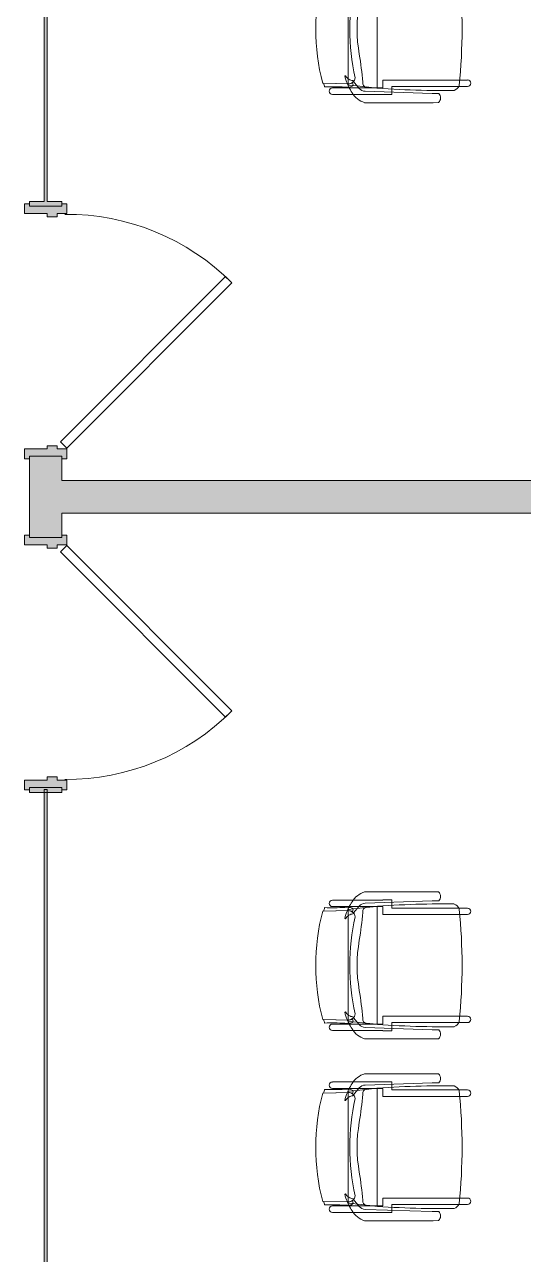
# Model space of a CAD drawing. Header units: inches. Extents: x 0 to 2535, y 0 to 2052.
# Drawn here: x 2301.1 to 2378, y 1148.9 to 1338.3 of the extents above; entities that cross this region are included whole.
import ezdxf

# ---------------------------------------------------------------- set-up
doc = ezdxf.new("R2010")
doc.units = ezdxf.units.IN
doc.header["$MEASUREMENT"] = 0
for name, color, linetype, lineweight in [('A-DOOR', 31, 'Continuous', 13), ('A-WALL-PATT', 111, 'Continuous', 13), ('I-FURN', 30, 'Continuous', 9), ('I-WALL', 2, 'Continuous', 13)]:
    doc.layers.add(name, color=color, linetype=linetype, lineweight=lineweight)

# ---------------------------------------------------------------- blocks, each defined once
blk = doc.blocks.new('Door - Single - Solid Door-6977524-Level 07  POWER _ SIGNAL')
at = {"layer": 'A-DOOR'}
h = blk.add_hatch(color=250, dxfattribs=at)
h.paths.add_polyline_path([(-15.63, -2.59), (-15.63, -3.34), (-14.13, -3.34), (-14.13, -1.84), (-13.63, -1.84), (-13.63, -0.34), (-14.13, -0.34), (-14.13, 3.16), (-15.63, 3.16), (-15.63, 2.41), (-15.26, 2.41), (-15.26, -2.59)], flags=0)
h.paths.add_polyline_path([(21.62, -1.84), (22.12, -1.84), (22.12, -3.34), (23.62, -3.34), (23.62, -2.59), (23.24, -2.59), (23.24, 2.41), (23.62, 2.41), (23.62, 3.16), (22.12, 3.16), (22.12, -0.34), (21.62, -0.34), (21.62, -1.51)], flags=0)
at = {"layer": 'A-DOOR', "color": 8, "lineweight": 20}
for p, q in [((-15.63, 3.16), (-14.13, 3.16)), ((-15.63, 2.41), (-15.63, 3.16)), ((-14.13, 3.16), (-14.13, -0.34)), ((22.12, 3.16), (23.62, 3.16)), ((22.12, -0.34), (22.12, 3.16)), ((23.62, 3.16), (23.62, 2.41)), ((-14.13, -0.34), (-13.63, -0.34)), ((-14.13, -1.84), (-14.13, -3.34)), ((-13.63, -1.84), (-14.13, -1.84)), ((-13.63, -0.34), (-13.63, -1.84)), ((21.62, -0.34), (22.12, -0.34)), ((21.62, -1.84), (21.62, -0.34)), ((22.12, -1.84), (21.62, -1.84)), ((22.12, -3.34), (22.12, -1.84)), ((-15.63, -3.34), (-15.63, -2.59)), ((-14.13, -3.34), (-15.63, -3.34)), ((-13.03, -2.37), (-14.01, -3.34)), ((-14.01, -3.34), (11.45, -28.79)), ((12.42, -27.82), (-13.03, -2.37)), ((23.62, -3.34), (22.12, -3.34)), ((23.62, -2.59), (23.62, -3.34)), ((11.45, -28.79), (12.42, -27.82))]:
    blk.add_line(p, q, dxfattribs=at)
at = {"layer": 'A-DOOR', "lineweight": 9}
blk.add_arc((-14.01, -3.34), 36, 315, 0.5, dxfattribs=at)
blk = doc.blocks.new('Door - Single - Solid Door-V2-Level 07  POWER _ SIGNAL')
at = {"layer": 'A-DOOR'}
h = blk.add_hatch(color=250, dxfattribs=at)
h.paths.add_polyline_path([(23.62, 3.34), (22.12, 3.34), (22.12, 1.84), (21.62, 1.84), (21.62, 0.34), (22.12, 0.34), (22.12, -3.16), (23.62, -3.16), (23.62, -2.41), (23.24, -2.41), (23.24, 2.59), (23.62, 2.59), (23.62, 2.84)], flags=0)
h.paths.add_polyline_path([(-13.63, 0.34), (-13.63, 1.84), (-14.13, 1.84), (-14.13, 3.34), (-15.63, 3.34), (-15.63, 2.59), (-15.26, 2.59), (-15.26, -2.41), (-15.63, -2.41), (-15.63, -3.16), (-14.13, -3.16), (-14.13, 0.34)], flags=0)
at = {"layer": 'A-DOOR', "color": 8, "lineweight": 20}
for p, q in [((-14.01, 3.34), (11.45, 28.79)), ((11.45, 28.79), (12.42, 27.82)), ((12.42, 27.82), (-13.03, 2.37)), ((-15.63, 3.34), (-15.63, 2.59)), ((-14.13, 3.34), (-15.63, 3.34)), ((-14.13, 1.84), (-14.13, 3.34)), ((-13.03, 2.37), (-14.01, 3.34)), ((23.62, 3.34), (22.12, 3.34)), ((22.12, 3.34), (22.12, 1.84)), ((23.62, 2.59), (23.62, 3.34)), ((-13.63, 1.84), (-14.13, 1.84)), ((-14.13, -3.16), (-14.13, 0.34)), ((-14.13, 0.34), (-13.63, 0.34)), ((-13.63, 0.34), (-13.63, 1.84)), ((22.12, 1.84), (21.62, 1.84)), ((21.62, 1.84), (21.62, 0.34)), ((21.62, 0.34), (22.12, 0.34)), ((22.12, 0.34), (22.12, -3.16)), ((-15.63, -2.41), (-15.63, -3.16)), ((-15.63, -3.16), (-14.13, -3.16)), ((22.12, -3.16), (23.62, -3.16)), ((23.62, -3.16), (23.62, -2.41))]:
    blk.add_line(p, q, dxfattribs=at)
at = {"layer": 'A-DOOR', "lineweight": 9}
blk.add_arc((-14.01, 3.34), 36, 359.5, 45, dxfattribs=at)
blk = doc.blocks.new('F-Haworth_Chair_X99-Seminar - X99 Seminar Chair with Glides-V43-Level 07  POWER _ SIGNAL')
at = {"layer": 'I-FURN'}
for p, q in [((-8.82, 9.44), (-8.82, 10.78)), ((-7.83, 10.78), (-7.83, 9.57)), ((-7.83, 9.57), (-7.83, -2.27)), ((7.83, 9.57), (7.83, 10.78)), ((7.83, -2.27), (7.83, 9.57)), ((8.82, 10.78), (8.82, 9.44)), ((-8.82, -0.89), (-8.82, 9.44)), ((8.82, 9.44), (8.82, -0.89)), ((-11.32, 5.48), (-11.3, 6.32)), ((-9.92, 6.36), (-9.92, 5.36)), ((9.92, 5.36), (9.92, 6.36)), ((11.3, 6.32), (11.32, 5.48)), ((-11.32, -5.06), (-11.32, 5.48)), ((-9.92, 5.36), (-9.57, -4.97)), ((9.57, -4.97), (9.92, 5.36)), ((11.32, 5.48), (11.32, -5.06)), ((-10.07, -0.89), (-9.71, -0.89)), ((-10.07, -2.27), (-10.07, -0.89)), ((-9.71, -0.89), (-9.2, -0.89)), ((-9.2, -0.89), (-8.82, -0.89)), ((8.82, -0.89), (9.2, -0.89)), ((9.2, -0.89), (9.71, -0.89)), ((9.71, -0.89), (10.07, -0.89)), ((10.07, -0.89), (10.07, -2.27)), ((-10.04, -2.27), (-10.07, -2.27)), ((-10.04, -4.99), (-10.04, -2.27)), ((-9.07, -3.12), (9.07, -3.12)), ((-9.07, -3.2), (-9.07, -3.12)), ((-8.9, -4.8), (-9.07, -3.2)), ((-9.04, -2.27), (-9.04, -3.12)), ((-7.83, -2.27), (-9.04, -2.27)), ((-9.04, -3.12), (-9.04, -3.43)), ((-9.04, -3.43), (-9.04, -3.62)), ((-9.04, -3.62), (-9.04, -5.99)), ((9.04, -2.27), (7.83, -2.27)), ((9.07, -3.2), (8.9, -4.8)), ((9.04, -3.12), (9.04, -2.27)), ((9.04, -3.43), (9.04, -3.12)), ((9.04, -3.62), (9.04, -3.43)), ((9.04, -5.99), (9.04, -3.62)), ((9.07, -3.12), (9.07, -3.2)), ((10.04, -2.27), (10.04, -4.99)), ((10.07, -2.27), (10.04, -2.27)), ((-10.04, -6.81), (-10.04, -5)), ((-8.88, -4.99), (-8.89, -4.91)), ((-8.75, -6.22), (-8.88, -4.99)), ((8.88, -4.99), (8.75, -6.22)), ((8.89, -4.91), (8.88, -4.99)), ((10.04, -5), (10.04, -6.81)), ((-10.04, -10.02), (-10.04, -6.81)), ((-9.13, -5.92), (-8.07, -6.77)), ((-9.04, -5.99), (-9.04, -7.4)), ((-9.04, -7.4), (-9.04, -10.02)), ((-8.68, -6.87), (-8.75, -6.22)), ((-8.62, -7.42), (-8.68, -6.87)), ((-8.6, -7.6), (-8.62, -7.43)), ((-8.61, -6.81), (-8.23, -6.95)), ((-8.42, -7.57), (-8.34, -11.37)), ((-8.34, -11.52), (-8.42, -7.57)), ((-8.03, -6.81), (-7.95, -6.87)), ((7.95, -6.87), (8.03, -6.81)), ((8.07, -6.77), (9.13, -5.92)), ((8.23, -6.95), (8.61, -6.81)), ((8.34, -11.37), (8.42, -7.57)), ((8.42, -7.57), (8.34, -11.52)), ((8.62, -7.43), (8.6, -7.6)), ((8.68, -6.87), (8.62, -7.42)), ((8.75, -6.22), (8.68, -6.87)), ((9.04, -7.4), (9.04, -5.99)), ((9.04, -10.02), (9.04, -7.4)), ((10.04, -6.81), (10.04, -10.02)), ((-8.49, -7.6), (-8.56, -7.6)), ((-7.65, -7.6), (-8.4, -7.6)), ((7.65, -7.6), (-7.65, -7.6)), ((-7.18, -7.99), (-7.21, -8.13)), ((7.21, -8.13), (7.18, -7.99)), ((8.4, -7.6), (7.65, -7.6)), ((8.56, -7.6), (8.49, -7.6))]:
    blk.add_line(p, q, dxfattribs=at)
for centre, radius, start, end in [((-8.21, 8.28), 1.31, 110.0433, 159.9567), ((-8.32, 10.78), 0.495, 0, 180), ((0, -75.01), 84.96, 84.1475, 95.8525), ((8.32, 10.78), 0.495, 0, 180), ((8.21, 8.28), 1.31, 20.0433, 69.9567), ((144.06, 7.32), 153.52, 179.4749, 184.5213), ((-144.06, 7.32), 153.52, 355.4787, 0.5251), ((-10.58, 5.68), 0.956, 45.8901, 138.1099), ((10.58, 5.68), 0.956, 41.8901, 134.1099), ((-7.87, -3.92), 3.63, 198.1789, 238.0478), ((-8.18, -4.9), 1.39, 182.8013, 227.1078), ((-8.24, -4.59), 0.763, 194.2338, 275.7662), ((-11.32, -48.08), 42.84, 79.9767, 85.7699), ((11.32, -48.08), 42.84, 94.2301, 100.0233), ((8.24, -4.59), 0.763, 264.2338, 345.7662), ((8.18, -4.9), 1.39, 312.8922, 357.1987), ((7.87, -3.92), 3.63, 301.9522, 341.8211), ((-4.71, 1.15), 9.61, 238.0478, 243.9964), ((-5.2, -7.86), 3.74, 170.0936, 184.0143), ((-4.71, 1.15), 9.61, 243.9964, 246.4906), ((-8.28, -7.33), 0.613, 122.5427, 170.0936), ((-7.37, -7.55), 1.05, 95.9554, 181.1786), ((-7.37, -7.55), 1.05, 145.2002, 181.1786), ((-6.55, -6.76), 1.38, 185.0878, 212.4248), ((-6.55, -6.76), 1.38, 214.0187, 242.9497), ((0, 26.49), 33.83, 257.2285, 282.7715), ((0, 15.97), 22.19, 259.9767, 280.0233), ((6.55, -6.76), 1.38, 297.0503, 325.9813), ((7.37, -7.55), 1.05, 358.8214, 84.0446), ((6.55, -6.76), 1.38, 327.5752, 354.9122), ((7.37, -7.55), 1.05, 358.8214, 34.7998), ((4.71, 1.15), 9.61, 293.5094, 296.0036), ((8.28, -7.33), 0.613, 9.9064, 57.4573), ((5.2, -7.86), 3.74, 355.9857, 9.9064), ((4.71, 1.15), 9.61, 296.0036, 301.9522), ((-36.06, -10.03), 27.2, 357.4882, 4.0143), ((-4.71, 1.15), 9.61, 246.6393, 247.073), ((-4.71, 1.15), 9.61, 247.2631, 254.9334), ((4.71, 1.15), 9.61, 285.0666, 292.7369), ((4.71, 1.15), 9.61, 292.927, 293.3607), ((36.06, -10.03), 27.2, 175.9857, 182.5118), ((-9.54, -10.02), 0.498, 180, 0), ((0, 20.73), 33.17, 254.4478, 255.4234), ((0, 20.73), 33.17, 284.5766, 285.5522), ((9.54, -10.02), 0.498, 180, 0), ((0, 20.29), 32.89, 255.304, 284.6925)]:
    blk.add_arc(centre, radius, start, end, dxfattribs=at)
blk = doc.blocks.new('F-Haworth_Chair_X99-Seminar - X99 Seminar Chair with Glides-V60-Level 07  POWER _ SIGNAL')
at = {"layer": 'I-FURN'}
for p, q in [((-8.34, 11.52), (-8.42, 7.57)), ((-8.42, 7.57), (-8.34, 11.37)), ((8.42, 7.57), (8.34, 11.52)), ((8.34, 11.37), (8.42, 7.57)), ((-10.04, 10.02), (-10.04, 6.81)), ((-9.04, 7.4), (-9.04, 10.02)), ((9.04, 10.02), (9.04, 7.4)), ((10.04, 6.81), (10.04, 10.02)), ((-8.6, 7.6), (-8.62, 7.43)), ((-8.49, 7.6), (-8.56, 7.6)), ((-7.65, 7.6), (-8.4, 7.6)), ((7.65, 7.6), (-7.65, 7.6)), ((-7.18, 7.99), (-7.21, 8.13)), ((7.21, 8.13), (7.18, 7.99)), ((8.4, 7.6), (7.65, 7.6)), ((8.56, 7.6), (8.49, 7.6)), ((8.62, 7.43), (8.6, 7.6)), ((-10.04, 6.81), (-10.04, 5)), ((-9.13, 5.92), (-8.07, 6.77)), ((-9.04, 5.99), (-9.04, 7.4)), ((-9.04, 3.62), (-9.04, 5.99)), ((-8.75, 6.22), (-8.88, 4.99)), ((-8.68, 6.87), (-8.75, 6.22)), ((-8.62, 7.42), (-8.68, 6.87)), ((-8.61, 6.81), (-8.23, 6.95)), ((-8.03, 6.81), (-7.95, 6.87)), ((7.95, 6.87), (8.03, 6.81)), ((8.07, 6.77), (9.13, 5.92)), ((8.23, 6.95), (8.61, 6.81)), ((8.68, 6.87), (8.62, 7.42)), ((8.75, 6.22), (8.68, 6.87)), ((8.88, 4.99), (8.75, 6.22)), ((9.04, 7.4), (9.04, 5.99)), ((9.04, 5.99), (9.04, 3.62)), ((10.04, 5), (10.04, 6.81)), ((-11.32, 5.06), (-11.32, -5.48)), ((-10.04, 4.99), (-10.04, 2.27)), ((-9.92, -5.36), (-9.57, 4.97)), ((-8.9, 4.8), (-9.07, 3.2)), ((-8.88, 4.99), (-8.89, 4.91)), ((8.89, 4.91), (8.88, 4.99)), ((9.07, 3.2), (8.9, 4.8)), ((9.57, 4.97), (9.92, -5.36)), ((10.04, 2.27), (10.04, 4.99)), ((11.32, -5.48), (11.32, 5.06)), ((-10.04, 2.27), (-10.07, 2.27)), ((-10.07, 2.27), (-10.07, 0.89)), ((-9.07, 3.2), (-9.07, 3.12)), ((-9.07, 3.12), (9.07, 3.12)), ((-9.04, 3.43), (-9.04, 3.62)), ((-9.04, 3.12), (-9.04, 3.43)), ((-9.04, 2.27), (-9.04, 3.12)), ((-7.83, 2.27), (-9.04, 2.27)), ((-7.83, -9.57), (-7.83, 2.27)), ((9.04, 2.27), (7.83, 2.27)), ((7.83, 2.27), (7.83, -9.57)), ((9.04, 3.62), (9.04, 3.43)), ((9.04, 3.43), (9.04, 3.12)), ((9.04, 3.12), (9.04, 2.27)), ((9.07, 3.12), (9.07, 3.2)), ((10.07, 2.27), (10.04, 2.27)), ((10.07, 0.89), (10.07, 2.27)), ((-10.07, 0.89), (-9.71, 0.89)), ((-9.71, 0.89), (-9.2, 0.89)), ((-9.2, 0.89), (-8.82, 0.89)), ((-8.82, 0.89), (-8.82, -9.44)), ((8.82, 0.89), (9.2, 0.89)), ((8.82, -9.44), (8.82, 0.89)), ((9.2, 0.89), (9.71, 0.89)), ((9.71, 0.89), (10.07, 0.89)), ((-11.32, -5.48), (-11.3, -6.32)), ((-9.92, -6.36), (-9.92, -5.36)), ((9.92, -5.36), (9.92, -6.36)), ((11.3, -6.32), (11.32, -5.48)), ((-8.82, -9.44), (-8.82, -10.78)), ((8.82, -10.78), (8.82, -9.44)), ((-7.83, -10.78), (-7.83, -9.57)), ((7.83, -9.57), (7.83, -10.78))]:
    blk.add_line(p, q, dxfattribs=at)
for centre, radius, start, end in [((0, -20.73), 33.17, 104.5766, 105.5522), ((0, -20.29), 32.89, 75.3075, 104.696), ((0, -20.73), 33.17, 74.4478, 75.4234), ((-9.54, 10.02), 0.498, 360, 180), ((-36.06, 10.03), 27.2, 355.9857, 2.5118), ((36.06, 10.03), 27.2, 177.4882, 184.0143), ((9.54, 10.02), 0.498, 360, 180), ((-5.2, 7.86), 3.74, 175.9857, 189.9064), ((-4.71, -1.15), 9.61, 113.5094, 116.0036), ((-4.71, -1.15), 9.61, 112.927, 113.3607), ((-4.71, -1.15), 9.61, 105.0666, 112.7369), ((-6.55, 6.76), 1.38, 117.0503, 145.9813), ((6.55, 6.76), 1.38, 34.0187, 62.9497), ((4.71, -1.15), 9.61, 67.2631, 74.9334), ((4.71, -1.15), 9.61, 66.6393, 67.073), ((4.71, -1.15), 9.61, 63.9964, 66.4906), ((5.2, 7.86), 3.74, 350.0936, 4.0143), ((-7.87, 3.92), 3.63, 121.9522, 161.8211), ((-4.71, -1.15), 9.61, 116.0036, 121.9522), ((-8.18, 4.9), 1.39, 132.8922, 177.1987), ((-8.28, 7.33), 0.613, 189.9064, 237.4573), ((-7.37, 7.55), 1.05, 178.8214, 214.7998), ((-7.37, 7.55), 1.05, 178.8214, 264.0446), ((-11.32, 48.08), 42.84, 274.2301, 280.0233), ((-6.55, 6.76), 1.38, 147.5752, 174.9122), ((0, -26.49), 33.83, 77.2285, 102.7715), ((0, -15.97), 22.19, 79.9767, 100.0233), ((11.32, 48.08), 42.84, 259.9767, 265.7699), ((7.37, 7.55), 1.05, 275.9554, 1.1786), ((6.55, 6.76), 1.38, 5.0878, 32.4248), ((7.37, 7.55), 1.05, 325.2002, 1.1786), ((8.28, 7.33), 0.613, 302.5427, 350.0936), ((4.71, -1.15), 9.61, 58.0478, 63.9964), ((8.18, 4.9), 1.39, 2.8013, 47.1078), ((7.87, 3.92), 3.63, 18.1789, 58.0478), ((144.06, -7.32), 153.52, 175.4787, 180.5251), ((-8.24, 4.59), 0.763, 84.2338, 165.7662), ((8.24, 4.59), 0.763, 14.2338, 95.7662), ((-144.06, -7.32), 153.52, 359.4749, 4.5213), ((-10.58, -5.68), 0.956, 221.8901, 314.1099), ((10.58, -5.68), 0.956, 225.8901, 318.1099), ((-8.21, -8.28), 1.31, 200.0433, 249.9567), ((8.21, -8.28), 1.31, 290.0433, 339.9567), ((-8.32, -10.78), 0.495, 180, 360), ((0, 75.01), 84.96, 264.1475, 275.8525), ((8.32, -10.78), 0.495, 180, 360)]:
    blk.add_arc(centre, radius, start, end, dxfattribs=at)
blk = doc.blocks.new('F-Haworth_Chair_X99-Seminar - X99 Seminar Chair with Glides-V61-Level 07  POWER _ SIGNAL')
at = {"layer": 'I-FURN'}
for p, q in [((-8.34, 11.52), (-8.42, 7.57)), ((-8.42, 7.57), (-8.34, 11.37)), ((8.42, 7.57), (8.34, 11.52)), ((8.34, 11.37), (8.42, 7.57)), ((-10.04, 10.02), (-10.04, 6.81)), ((-9.04, 7.4), (-9.04, 10.02)), ((9.04, 10.02), (9.04, 7.4)), ((10.04, 6.81), (10.04, 10.02)), ((-8.6, 7.6), (-8.62, 7.43)), ((-8.49, 7.6), (-8.56, 7.6)), ((-7.65, 7.6), (-8.4, 7.6)), ((7.65, 7.6), (-7.65, 7.6)), ((-7.18, 7.99), (-7.21, 8.13)), ((7.21, 8.13), (7.18, 7.99)), ((8.4, 7.6), (7.65, 7.6)), ((8.56, 7.6), (8.49, 7.6)), ((8.62, 7.43), (8.6, 7.6)), ((-10.04, 6.81), (-10.04, 5)), ((-9.13, 5.92), (-8.07, 6.77)), ((-9.04, 5.99), (-9.04, 7.4)), ((-9.04, 3.62), (-9.04, 5.99)), ((-8.75, 6.22), (-8.88, 4.99)), ((-8.68, 6.87), (-8.75, 6.22)), ((-8.62, 7.42), (-8.68, 6.87)), ((-8.61, 6.81), (-8.23, 6.95)), ((-8.03, 6.81), (-7.95, 6.87)), ((7.95, 6.87), (8.03, 6.81)), ((8.07, 6.77), (9.13, 5.92)), ((8.23, 6.95), (8.61, 6.81)), ((8.68, 6.87), (8.62, 7.42)), ((8.75, 6.22), (8.68, 6.87)), ((8.88, 4.99), (8.75, 6.22)), ((9.04, 7.4), (9.04, 5.99)), ((9.04, 5.99), (9.04, 3.62)), ((10.04, 5), (10.04, 6.81)), ((-11.32, 5.06), (-11.32, -5.48)), ((-10.04, 4.99), (-10.04, 2.27)), ((-9.92, -5.36), (-9.57, 4.97)), ((-8.9, 4.8), (-9.07, 3.2)), ((-8.88, 4.99), (-8.89, 4.91)), ((8.89, 4.91), (8.88, 4.99)), ((9.07, 3.2), (8.9, 4.8)), ((9.57, 4.97), (9.92, -5.36)), ((10.04, 2.27), (10.04, 4.99)), ((11.32, -5.48), (11.32, 5.06)), ((-10.04, 2.27), (-10.07, 2.27)), ((-10.07, 2.27), (-10.07, 0.89)), ((-9.07, 3.2), (-9.07, 3.12)), ((-9.07, 3.12), (9.07, 3.12)), ((-9.04, 3.43), (-9.04, 3.62)), ((-9.04, 3.12), (-9.04, 3.43)), ((-9.04, 2.27), (-9.04, 3.12)), ((-7.83, 2.27), (-9.04, 2.27)), ((-7.83, -9.57), (-7.83, 2.27)), ((9.04, 2.27), (7.83, 2.27)), ((7.83, 2.27), (7.83, -9.57)), ((9.04, 3.62), (9.04, 3.43)), ((9.04, 3.43), (9.04, 3.12)), ((9.04, 3.12), (9.04, 2.27)), ((9.07, 3.12), (9.07, 3.2)), ((10.07, 2.27), (10.04, 2.27)), ((10.07, 0.89), (10.07, 2.27)), ((-10.07, 0.89), (-9.71, 0.89)), ((-9.71, 0.89), (-9.2, 0.89)), ((-9.2, 0.89), (-8.82, 0.89)), ((-8.82, 0.89), (-8.82, -9.44)), ((8.82, 0.89), (9.2, 0.89)), ((8.82, -9.44), (8.82, 0.89)), ((9.22, 0.89), (9.71, 0.89)), ((9.71, 0.89), (10.07, 0.89)), ((-11.32, -5.48), (-11.3, -6.32)), ((-9.92, -6.36), (-9.92, -5.36)), ((9.92, -5.36), (9.92, -6.36)), ((11.3, -6.32), (11.32, -5.48)), ((-8.82, -9.44), (-8.82, -10.78)), ((8.82, -10.78), (8.82, -9.44)), ((-7.83, -10.78), (-7.83, -9.57)), ((7.83, -9.57), (7.83, -10.78))]:
    blk.add_line(p, q, dxfattribs=at)
for centre, radius, start, end in [((0, -20.73), 33.17, 104.5766, 105.5522), ((0, -20.29), 32.89, 75.3075, 104.696), ((0, -20.73), 33.17, 74.4478, 75.4234), ((-9.54, 10.02), 0.498, 360, 180), ((-36.06, 10.03), 27.2, 355.9857, 2.5118), ((36.06, 10.03), 27.2, 177.4882, 184.0143), ((9.54, 10.02), 0.498, 360, 180), ((-5.2, 7.86), 3.74, 175.9857, 189.9064), ((-4.71, -1.15), 9.61, 113.5094, 116.0036), ((-4.71, -1.15), 9.61, 112.927, 113.3607), ((-4.71, -1.15), 9.61, 105.0666, 112.7369), ((-6.55, 6.76), 1.38, 117.0503, 145.9813), ((6.55, 6.76), 1.38, 34.0187, 62.9497), ((4.71, -1.15), 9.61, 67.2631, 74.9334), ((4.71, -1.15), 9.61, 66.6393, 67.073), ((4.71, -1.15), 9.61, 63.9964, 66.4906), ((5.2, 7.86), 3.74, 350.0936, 4.0143), ((-7.87, 3.92), 3.63, 121.9522, 161.8211), ((-4.71, -1.15), 9.61, 116.0036, 121.9522), ((-8.18, 4.9), 1.39, 132.8922, 177.1987), ((-8.28, 7.33), 0.613, 189.9064, 237.4573), ((-7.37, 7.55), 1.05, 178.8214, 214.7998), ((-7.37, 7.55), 1.05, 178.8214, 264.0446), ((-11.32, 48.08), 42.84, 274.2301, 280.0233), ((-6.55, 6.76), 1.38, 147.5752, 174.9122), ((0, -26.49), 33.83, 77.2285, 102.7715), ((0, -15.97), 22.19, 79.9767, 100.0233), ((11.32, 48.08), 42.84, 259.9767, 265.7699), ((7.37, 7.55), 1.05, 275.9554, 1.1786), ((6.55, 6.76), 1.38, 5.0878, 32.4248), ((7.37, 7.55), 1.05, 325.2002, 1.1786), ((8.28, 7.33), 0.613, 302.5427, 350.0936), ((4.71, -1.15), 9.61, 58.0478, 63.9964), ((8.18, 4.9), 1.39, 2.8013, 47.1078), ((7.87, 3.92), 3.63, 18.1789, 58.0478), ((144.06, -7.32), 153.52, 175.4787, 180.5251), ((-8.24, 4.59), 0.763, 84.2338, 165.7662), ((8.24, 4.59), 0.763, 14.2338, 95.7662), ((-144.06, -7.32), 153.52, 359.4749, 4.5213), ((-10.58, -5.68), 0.956, 221.8901, 314.1099), ((10.58, -5.68), 0.956, 225.8901, 318.1099), ((-8.21, -8.28), 1.31, 200.0433, 249.9567), ((8.21, -8.28), 1.31, 290.0433, 339.9567), ((-8.32, -10.78), 0.495, 180, 360), ((0, 75.01), 84.96, 264.1475, 275.8525), ((8.32, -10.78), 0.495, 180, 360)]:
    blk.add_arc(centre, radius, start, end, dxfattribs=at)

msp = doc.modelspace()

# ---------------------------------------------------------------- hatches: boundary and pattern name
at = {"layer": 'A-WALL-PATT', "lineweight": 9}
for points in [[(2304.13, 1311.06), (2304.63, 1311.06), (2304.63, 1460.56), (2304.13, 1460.56), (2304.13, 1329.5)], [(2487.47, 1263.06), (2510.88, 1263.06), (2510.88, 1268.06), (2306.88, 1268.06), (2306.88, 1263.06), (2400.33, 1263.06)], [(2304.13, 1070.53), (2304.63, 1070.53), (2304.63, 1220.53), (2304.13, 1220.53), (2304.13, 1096.81)]]:
    msp.add_hatch(color=7, dxfattribs=at).paths.add_polyline_path(points, flags=0)
h = msp.add_hatch(color=7, dxfattribs=at)
h.paths.add_polyline_path([(2301.88, 1220.06), (2304.13, 1220.06), (2304.13, 1220.53), (2304.63, 1220.53), (2304.63, 1220.06), (2306.88, 1220.06), (2306.88, 1220.81), (2301.88, 1220.81)], flags=0)
h.paths.add_polyline_path([(2306.88, 1259.31), (2306.88, 1271.81), (2301.88, 1271.81), (2301.88, 1259.31), (2306.66, 1259.31)], flags=0)
h.paths.add_polyline_path([(2306.88, 1310.31), (2306.88, 1311.06), (2301.88, 1311.06), (2301.88, 1310.31), (2304.63, 1310.31)], flags=0)

# ---------------------------------------------------------------- linework, layer by layer
at = {"layer": 'I-WALL', "color": 8, "lineweight": 20}
for p, q in [((2304.13, 1460.56), (2304.13, 1311.06)), ((2304.63, 1311.06), (2304.63, 1460.56)), ((2301.88, 1311.06), (2301.88, 1310.31)), ((2304.13, 1311.06), (2301.88, 1311.06)), ((2301.88, 1310.31), (2306.88, 1310.31)), ((2306.88, 1311.06), (2304.63, 1311.06)), ((2306.88, 1310.31), (2306.88, 1311.06)), ((2301.88, 1271.81), (2301.88, 1259.31)), ((2306.88, 1271.81), (2301.88, 1271.81)), ((2306.88, 1268.06), (2306.88, 1271.81)), ((2510.88, 1268.06), (2306.88, 1268.06)), ((2306.88, 1259.31), (2306.88, 1263.06)), ((2306.88, 1263.06), (2510.88, 1263.06)), ((2301.88, 1259.31), (2306.88, 1259.31)), ((2301.88, 1220.81), (2301.88, 1220.06)), ((2306.88, 1220.81), (2301.88, 1220.81)), ((2301.88, 1220.06), (2306.88, 1220.06)), ((2304.63, 1220.53), (2304.13, 1220.53)), ((2304.13, 1220.53), (2304.13, 1070.53)), ((2304.63, 1070.53), (2304.63, 1220.53)), ((2306.88, 1220.06), (2306.88, 1220.81))]:
    msp.add_line(p, q, dxfattribs=at)

# ---------------------------------------------------------------- block references
at = {"layer": 'A-DOOR'}
for name, p, rotation in [('Door - Single - Solid Door-6977524-Level 07  POWER _ SIGNAL', (2304.29, 1287.07), 90), ('Door - Single - Solid Door-V2-Level 07  POWER _ SIGNAL', (2304.29, 1244.06), 270)]:
    msp.add_blockref(name, p, dxfattribs=dict(at, rotation=rotation))
at = {"layer": 'I-FURN'}
for name, p, rotation in [('F-Haworth_Chair_X99-Seminar - X99 Seminar Chair with Glides-V43-Level 07  POWER _ SIGNAL', (2358.58, 1337.57), 269.9999999999996), ('F-Haworth_Chair_X99-Seminar - X99 Seminar Chair with Glides-V61-Level 07  POWER _ SIGNAL', (2358.58, 1193.44), 89.99999999999997), ('F-Haworth_Chair_X99-Seminar - X99 Seminar Chair with Glides-V60-Level 07  POWER _ SIGNAL', (2358.58, 1165.44), 89.99999999999997)]:
    msp.add_blockref(name, p, dxfattribs=dict(at, rotation=rotation))

doc.saveas('drawing.dxf')
